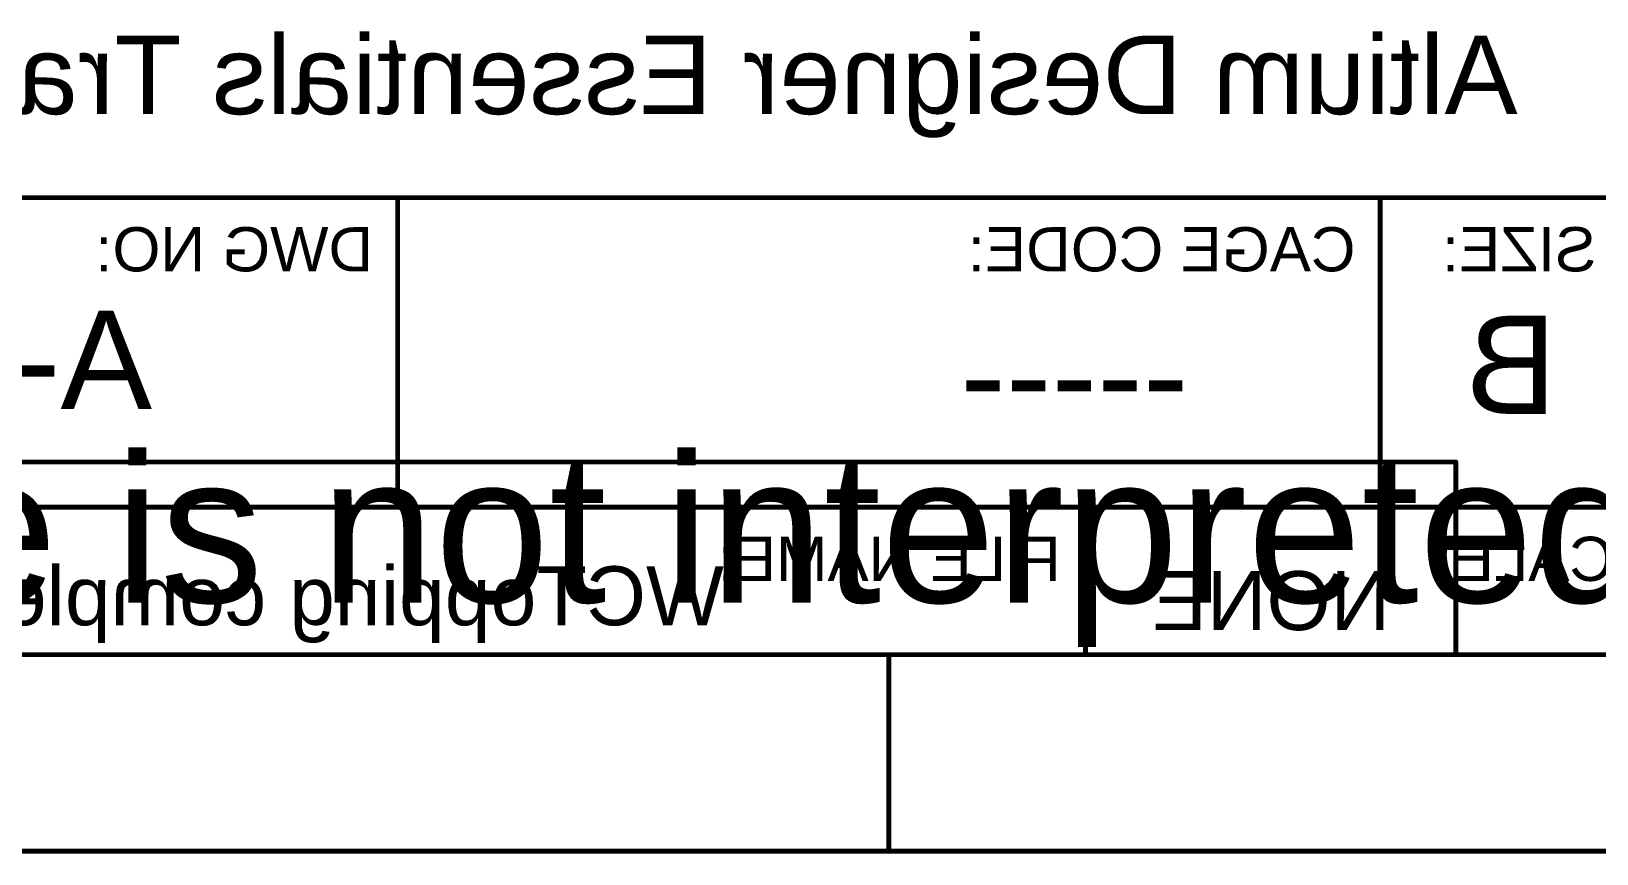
# Model space of a CAD drawing. Header units: inches. Extents: x -5.3 to 9.8, y -3.2 to 6.3.
# Drawn here: x -3.623 to -2.03, y -3.203 to -2.366 of the extents above; entities that cross this region are included whole.
import ezdxf

# ---------------------------------------------------------------- set-up
doc = ezdxf.new("R2010")
doc.units = ezdxf.units.IN
doc.header["$MEASUREMENT"] = 0
doc.layers.add('21_TITLE_BLOCK', color=56, linetype='Continuous')
doc.layers.add('22_TITLE_BLOCK_MIRRORED', color=56, linetype='Continuous')
doc.styles.add('Arial', font='', dxfattribs={"height": 0.2})
doc.styles.get('Arial').set_extended_font_data('Arial')

msp = doc.modelspace()

# ---------------------------------------------------------------- linework, layer by layer
at = {"layer": '21_TITLE_BLOCK', "const_width": 0.005}
for points in [[(-5.05, -2.804), (-2.173, -2.804)], [(-2.173, -3), (-2.173, -2.804)], [(-5.05, -3), (-2.173, -3)], [(-5.05, -3), (9.55, -3)], [(-2.75, -3.2), (-2.75, -3)], [(-5.25, -3.2), (9.75, -3.2)]]:
    msp.add_lwpolyline(points, dxfattribs=at)
at = {"layer": '21_TITLE_BLOCK', "const_width": 0.0025}
for points in [[(-2.1743, -2.804, 1), (-2.1718, -2.804, 1)], [(-2.1743, -2.804, 1), (-2.1718, -2.804, 1)], [(-2.7513, -3, 1), (-2.7488, -3, 1)], [(-2.1743, -3, 1), (-2.1718, -3, 1)], [(-2.1743, -3, 1), (-2.1718, -3, 1)], [(-2.7513, -3.2, 1), (-2.7488, -3.2, 1)]]:
    msp.add_lwpolyline(points, format="xyb", close=True, dxfattribs=at)
at = {"layer": '22_TITLE_BLOCK_MIRRORED', "const_width": 0.005}
for points in [[(-5.05, -2.535), (-1.945, -2.535)], [(-3.25, -2.85), (-3.25, -2.535)], [(-2.25, -2.85), (-2.25, -2.535)], [(-5.05, -2.85), (-1.945, -2.85)], [(-2.55, -3), (-2.55, -2.85)], [(-5.05, -3), (-0.55, -3)], [(-5.05, -3), (9.55, -3)], [(-2.75, -3.2), (-2.75, -3)], [(-5.25, -3.2), (9.75, -3.2)]]:
    msp.add_lwpolyline(points, dxfattribs=at)
at = {"layer": '22_TITLE_BLOCK_MIRRORED', "const_width": 0.0025}
for points in [[(-3.2513, -2.535, 1), (-3.2488, -2.535, 1)], [(-2.2513, -2.535, 1), (-2.2488, -2.535, 1)], [(-3.2513, -2.85, 1), (-3.2488, -2.85, 1)], [(-2.5513, -2.85, 1), (-2.5488, -2.85, 1)], [(-2.2513, -2.85, 1), (-2.2488, -2.85, 1)], [(-2.7513, -3, 1), (-2.7488, -3, 1)], [(-2.5513, -3, 1), (-2.5488, -3, 1)], [(-2.7513, -3.2, 1), (-2.7488, -3.2, 1)]]:
    msp.add_lwpolyline(points, format="xyb", close=True, dxfattribs=at)

# ---------------------------------------------------------------- texts
at = {"layer": '21_TITLE_BLOCK', "style": 'Arial'}
msp.add_text('Printout_Name is not interpreted until output', height=0.15, dxfattribs=at).set_placement((-4.994, -2.947))
at = {"layer": '22_TITLE_BLOCK_MIRRORED', "style": 'Arial', "text_generation_flag": 2}
for s, height, p in [('Altium Designer Essentials Training Course - A365', 0.08, (-2.11, -2.45)), ('DWG NO:', 0.045, (-3.275, -2.61)), ('CAGE CODE:', 0.045, (-2.275, -2.61)), ('SIZE:', 0.045, (-2.03, -2.61)), ('A-ET-A365-001', 0.1, (-3.5, -2.75)), ('B', 0.1, (-2.07, -2.755)), ('-----', 0.1, (-2.445, -2.765)), ('FILE NAME:', 0.045, (-2.575, -2.9251)), ('SCALE:', 0.045, (-1.97, -2.925)), ('WCTopping completed.PcbDoc', 0.06, (-2.918, -2.9701)), ('NONE', 0.06, (-2.24, -2.975))]:
    msp.add_text(s, height=height, rotation=360, dxfattribs=at).set_placement(p)

doc.saveas('drawing.dxf')
